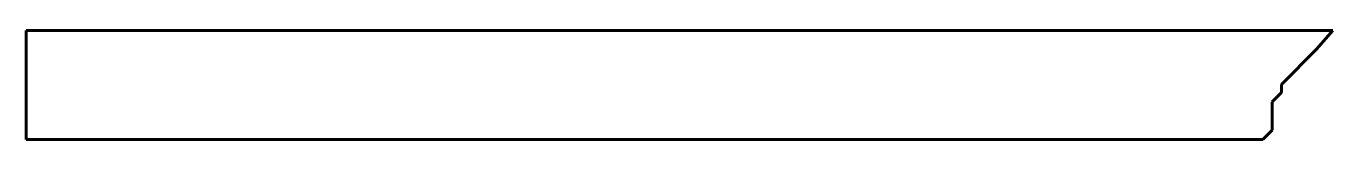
# Model space of a CAD drawing. Header units: millimetres. Extents: x -89 to 2017, y -50 to 125.
import ezdxf

# ---------------------------------------------------------------- set-up
doc = ezdxf.new("R2010")
doc.units = ezdxf.units.MM
for name, pattern in [('K5LT32782', [0]), ('K5LT32783', [0]), ('K5LT32784', [0])]:
    doc.linetypes.add(name, pattern=pattern)
doc.layers.add('Системный слой', color=7, linetype='Continuous')

msp = doc.modelspace()

# ---------------------------------------------------------------- linework, layer by layer
at = {"layer": 'Системный слой', "color": 18, "linetype": 'K5LT32782', "lineweight": 60, "true_color": 0x000000}
msp.add_line((-89.2, 125), (-89.2, -50), dxfattribs=at)
at = {"layer": 'Системный слой', "color": 3, "linetype": 'K5LT32784', "lineweight": 60, "true_color": 0x00ff00}
for p, q in [((-89.2, 125), (2016.6, 125)), ((-89.2, -50), (1903.8, -50))]:
    msp.add_line(p, q, dxfattribs=at)
at = {"layer": 'Системный слой', "color": 5, "linetype": 'K5LT32783', "lineweight": 60, "true_color": 0x0000ff}
for p, q in [((2016.6, 125), (1990.5, 95)), ((1990.5, 95), (1933.8, 38.3)), ((1933.8, 25.3), (1918.8, 10.3)), ((1933.8, 38.3), (1933.8, 25.3)), ((1918.8, 10.3), (1918.8, -35)), ((1918.8, -35), (1903.8, -50))]:
    msp.add_line(p, q, dxfattribs=at)

doc.saveas('drawing.dxf')
